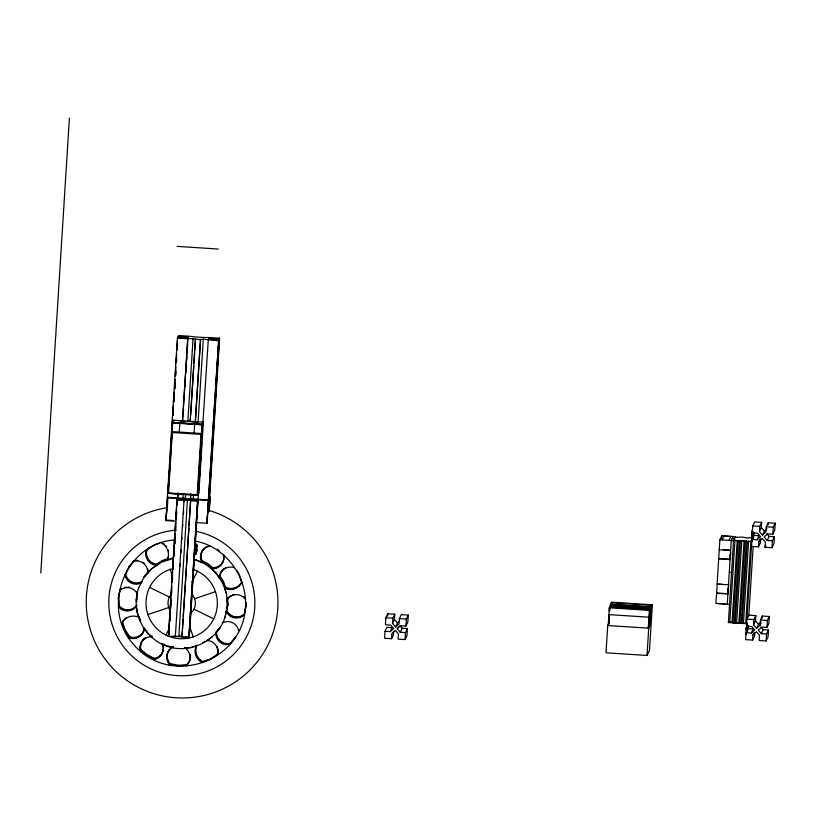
<?xml version="1.0" encoding="UTF-8"?>
<svg xmlns="http://www.w3.org/2000/svg" width="816" height="816" viewBox="0 0 816 816"><rect width="100%" height="100%" fill="white"/><g stroke="black" fill="none" stroke-linecap="round" stroke-linejoin="round"><path stroke-width="1.22" d="M746.65 629.422L746.803 627.953M746.691 627.657L746.609 628.075M747.854 625.495L747.619 627.749L747.66 626.474M752.515 536.173L752.383 536.806L752.648 535.061M752.556 534.409L752.546 534.684M753.617 533.888L753.484 534.511L753.658 534.001M728.341 588.703C728.351 586.745 728.015 593.028 728.28 589.733M746.681 627.922C747.181 624.923 746.048 631.859 746.711 629.299M747.793 625.362L747.752 626.3M752.24 534.092L752.148 535.724M753.025 534.143L753.127 532.511M746.222 628.799L746.232 629.503M746.671 628.238L746.824 627.637M747.313 625.923L747.466 625.311M752.393 536.194L752.617 534.541M752.536 535L752.699 533.786L752.505 534.531M753.199 532.358L753.086 534.021M753.494 533.899L753.647 532.389M753.647 533.297L753.678 533.766M730.391 554.982C730.238 558.868 730.636 550.933 730.473 554.809M746.11 628.738C745.946 632.614 746.344 624.679 746.191 628.565M751.975 535.49C751.781 539.417 752.474 530.42 752.087 535.561M752.668 534.715L752.383 536.459L752.587 534.878M747.446 625.637L747.303 627.433L747.385 626.678M747.803 626.188L747.772 627.392M747.884 626.015L747.925 625.342L747.558 631.645M40.8 572.934L69.411 118.096M178.143 338.722L178.306 336.172L188.404 337.161L178.072 336.661L188.088 337.804L177.684 337.467L177.378 338.11L165.923 520.037L172.839 520.486M175.552 521.22L165.985 520.608L167.678 497.321L208.682 499.973L206.989 523.26L196.095 522.556M166.882 509.215L165.985 520.608M167.035 507.43L167.678 496.495M167.923 492.68L168.484 483.776M168.718 479.961L169.279 471.046M169.595 465.956L170.156 457.052M170.401 453.237L170.962 444.332M171.197 440.518L171.758 431.613M172.003 427.798L172.564 418.883M172.798 415.069L173.359 406.164M173.604 402.349L174.247 392.17M174.481 388.355L175.042 379.45M175.287 375.625L175.848 366.721M176.083 362.906L176.644 354.001M176.888 350.186L177.449 341.282M167.351 504.92L167.668 499.831M203.347 422.158L202.052 424.85L172.441 422.943L173.737 420.25L203.347 422.158L198.91 492.66L197.615 495.353L168.004 493.435L172.553 422.219M173.033 414.589L173.431 408.224M173.839 401.86L174.236 395.505M174.634 389.14L175.032 382.775M175.511 375.146L175.838 370.056M176.317 362.426L176.633 357.337M177.113 349.697L177.521 343.342M167.423 505.869L167.668 502.054M168.524 487.999L168.004 493.435M168.657 486.173L169.351 475.33M169.453 473.474L170.177 462.05M170.258 460.428L170.972 449.147M171.136 446.811L171.758 436.621M171.931 434.112L172.645 422.504L202.256 424.422L197.747 495.098L195.279 494.935M173.114 415.538L173.431 410.448M173.992 401.543L174.226 397.729M174.787 388.824L175.032 384.999M175.593 376.094L175.828 372.28M176.47 362.1L176.633 359.56M177.276 349.381L177.511 345.566M179.275 432.511L179.846 423.412M182.356 631.747L182.039 636.806L168.351 636.256L176.939 499.81L185.752 499.718L177.347 498.953L176.95 505.277M168.647 634.562L170.156 610.552M170.309 608.022L170.952 597.914M171.105 595.394L171.748 585.286M171.901 582.757L172.615 571.384M172.778 568.864L173.41 558.756M173.573 556.226L174.206 546.118M174.369 543.589L175.001 533.48M175.165 530.961L176.674 506.95M176.827 504.421L177.154 499.372M168.841 634.144L169.32 626.566M169.636 621.506L170.116 613.928M170.432 608.879L170.993 600.035M171.309 594.976L171.788 587.398M172.105 582.349L172.574 574.76M172.9 569.711L173.369 562.132M173.767 555.808L174.247 548.23M174.481 544.445L175.042 535.602M175.358 530.543L175.838 522.964M176.154 517.905L176.633 510.326M168.973 634.97L169.289 629.921M169.85 621.068L170.167 616.019M170.646 608.44L170.962 603.381M171.442 595.802L171.758 590.753M172.309 581.91L172.553 578.116M173.104 569.272L173.42 564.223M173.9 556.634L174.216 551.585M174.695 544.007L175.012 538.948M175.491 531.369L175.807 526.32M176.368 517.466L176.684 512.417M177.164 504.839L177.48 499.78M177.541 499.076L177.939 492.711M182.427 421.464L187.782 338.446L195.473 338.946L194.749 350.39M177.694 498.749L178.01 493.66M182.58 421.148L187.782 338.446M183.447 411.59L183.61 409.051M184.253 398.871L184.406 396.331M185.048 386.152L185.212 383.602M185.926 372.157L186.089 369.607M186.65 360.703L186.895 356.888M187.527 346.708L187.69 344.168M182.978 498.76L183.294 493.67M187.853 421.158L193.066 338.456M175.328 636.715L184.069 499.933L190.628 500.351L181.886 637.133L188.853 637.582L197.645 500.698L189.241 499.943L198.064 499.841M180.163 566.263L180.316 563.734M181.03 552.361L181.193 549.841M181.825 539.733L181.988 537.203M182.621 527.095L182.784 524.566M183.416 514.457L183.651 510.673M184.212 501.83L184.528 498.974M185.232 499.576L185.548 494.486M190.108 421.964L195.473 338.946M185.385 499.249L185.62 495.434M190.261 421.637L190.505 417.823M190.669 415.283L193.79 365.66M193.943 363.12L194.585 352.94M178.857 636.388L187.445 499.933M194.075 433.469L194.647 424.371M190.434 498.627L190.75 493.537M195.238 422.29L200.44 339.599L203.306 339.119L208.284 339.772L202.766 425.34M190.505 499.576L190.832 494.496M195.391 421.974L200.593 339.272M182.519 629.228L183.151 619.12M183.314 616.59L188.884 528.146M189.037 525.626L190.546 501.616M193.229 499.423L193.545 494.333M198.104 421.811L203.306 339.119M197.615 495.353L202.052 424.85M188.853 637.582L197.645 500.698M197.849 500.279L189.261 636.735L198.523 492.762M198.727 488.376L199.124 482.052M199.522 475.728L199.92 469.404M200.318 463.07L200.716 456.746M201.113 450.422L201.511 444.098M201.991 436.499L202.307 431.44M198.686 490.222L199.165 482.593M199.481 477.503L199.961 469.863M200.359 463.508L200.767 457.144M201.164 450.779L201.644 443.149M201.96 438.059L202.368 431.695M196.166 554.299L196.799 544.19M207.407 515.059L206.927 522.689L207.244 522.046M207.652 511.244L218.688 340.109L208.59 339.13L218.923 339.629L208.906 338.487L219.31 338.824L219.616 338.181L209.365 337.518C202.501 337.538 195.391 337.09 188.863 336.192L178.612 335.529L178.306 336.172M218.688 340.109L206.989 523.26M208.111 511.387L218.923 339.629M208.264 511.061L219.076 339.303M208.417 511.846L219.31 338.824M208.733 511.204L219.616 338.181M209.039 511.285L210.181 496.842L209.304 510.745M384.999 631.288L390.232 631.625L392.159 627.616L386.937 627.269L384.999 631.288L384.56 638.245L391.537 638.693L393.465 634.685L393.659 631.553M399.901 625.648L402.206 628.259L407.429 628.595L405.501 632.614L400.279 632.267L397.198 628.789L400.687 625.719L405.919 626.056L407.847 622.047L408.286 615.091L401.309 614.642L399.381 618.65L399.055 623.873L395.566 626.933L392.496 623.444L394.424 619.436L394.75 614.213L387.784 613.765L385.856 617.773L385.417 624.74L390.64 625.076L393.72 628.565L390.232 631.625M387.641 616.08L387.784 613.765M391.537 638.693L391.864 633.471L395.352 630.411L398.422 633.899L398.096 639.122L405.062 639.571L407 635.562L407.429 628.595M392.496 623.444L392.822 618.222L394.75 614.213M405.062 639.571L405.501 632.614M405.919 626.056L406.358 619.099L408.286 615.091M609.256 622.547L607.726 625.525L606.013 652.81L647.017 655.462L649.495 650.301L652.361 604.819L611.357 602.167L610.103 606.89M608.206 625.525L609.317 607.787L610.684 604.952L650.77 607.543L649.658 625.28L648.292 628.116L649.403 610.378L650.77 607.543M608.573 623.965L609.113 615.386M609.419 610.49L609.572 608.042M608.624 623.842L609.175 614.683M609.419 610.878L609.654 607.073L649.75 609.664L648.628 627.402M609.144 619.579L608.879 624.107L609.226 623.393M609.685 611.011L610.001 606.37L650.087 608.96L648.975 626.698M647.017 655.462L648.73 628.167L650.107 625.311L651.26 607.114L652.361 604.819M649.006 625.841L650.005 609.919M649.312 625.984L650.434 608.246L610.337 605.656M722.344 584.246L717.284 583.919L715.867 603.452L729.535 604.34M716.499 593.446L728.096 593.752L728.668 584.654L717.07 584.348L719.243 549.78L730.636 550.525M719.243 549.78L719.875 539.774L721.803 535.765L735.471 536.653L736.338 537.295L742.305 537.091L747.731 538.03L749.139 537.53L752.281 538.325M721.65 538.264L721.803 535.765M727.26 604.187L731.269 540.518L733.196 536.5M718.672 558.878L730.065 559.613L730.697 552.361M746.895 623.138L746.181 634.511L746.895 623.138L746.62 623.71L728.392 622.537L733.543 540.661L735.471 536.653M728.392 622.537L729.81 622.037L734.961 540.161L738.103 540.957L746.344 540.896L747.211 541.549L750.904 541.192L751.771 541.834M746.62 623.71L743.478 622.914L739.786 623.271L738.919 622.618L732.952 622.822L732.085 622.18L737.236 540.304M732.952 622.822L738.103 540.957M734.359 622.322L739.51 540.457M735.226 622.975L740.377 541.1M736.644 622.475L741.795 540.6M738.919 622.618L744.07 540.753M739.786 623.271L744.937 541.396M741.193 622.771L746.344 540.896M742.06 623.414L747.211 541.549M743.478 622.914L748.629 541.049M745.753 623.067L750.904 541.192M746.048 632.665L751.281 633.012L753.209 628.993L747.986 628.657L746.048 632.665L745.62 639.632L752.587 640.081L754.514 636.072L754.708 632.941M751.924 539.427L757.146 539.764L759.074 535.755L753.851 535.418L751.924 539.427L746.467 626.117L751.689 626.453L754.769 629.942L751.281 633.012M766.816 533.786L769.121 536.408L774.353 536.744L772.426 540.753L767.193 540.416L764.123 536.928L767.601 533.868L772.834 534.205L774.761 530.196L775.2 523.229L768.233 522.781L766.295 526.789L765.969 532.012L762.481 535.072L759.41 531.593L761.338 527.575L761.665 522.362L754.698 521.903L752.77 525.922L752.332 532.879L757.564 533.215L760.634 536.704L757.146 539.764M752.128 539.998L752.301 529.87L752.046 541.263M747.262 629.085L747.415 626.555M753.821 532.083L753.423 538.397L753.698 537.826M748.782 615.917L753.148 546.649M752.587 640.081L752.913 634.858L753.882 632.859M761.073 623.251L760.104 625.25L756.616 628.32L753.545 624.832L753.872 619.609L755.8 615.601L748.833 615.152L746.905 619.16L753.872 619.609M751.485 546.383L758.452 546.842L758.778 541.62L759.747 539.611M759.41 531.593L759.737 526.371L761.665 522.362M753.545 624.832L755.473 620.823L755.8 615.601M760.645 538.652L760.379 542.824L758.452 546.842M760.104 625.25L760.43 620.038L762.368 616.019L769.335 616.478L768.896 623.434L766.969 627.443L761.736 627.106L758.248 630.166L761.328 633.655L766.55 633.991L768.488 629.983L763.256 629.646L760.951 627.035M774.353 536.744L773.915 543.701L771.987 547.709L765.01 547.261L765.337 542.038L762.266 538.56L758.778 541.62M762.236 618.11L762.368 616.019M768.101 524.872L768.233 522.781M752.913 634.858L756.401 631.798L759.472 635.287L759.145 640.499L766.112 640.958L766.55 633.991M766.969 627.443L767.407 620.486L769.335 616.478M771.987 547.709L772.426 540.753M772.834 534.205L773.272 527.248L775.2 523.229M768.488 629.983L768.05 636.939L766.112 640.958M746.722 628.126L746.599 629.289M747.272 626.627L747.395 625.464M753.688 532.593L753.566 533.756M751.995 535.133L752.107 534.184M753.576 532.542L753.545 534.052M746.762 628.667L746.569 629.585M747.405 626.341L747.16 627.718L747.283 625.454M752.474 534.827L752.638 534.245M747.742 625.484L747.65 627.524M244.698 612.806L246.065 605.809L245.514 606.951C242.658 662.47 170.085 686.95 133.936 644.895C100.001 608.461 125.001 542.711 175.134 539.947M118.116 598.72L120.268 589.417L119.717 590.56A11.179 11.159 25.7 0 1 137.404 594.058L137.261 594.344M226.777 610.47A11.179 11.159 25.7 0 0 244.463 613.969L243.913 615.111A11.179 11.159 25.7 0 1 226.226 611.612C222.35 638.081 192.086 655.146 167.117 646.292C143.861 638.602 130.336 611.368 138.547 588.224M137.445 594.65L136.69 601.698M224.941 617.743L227.236 606.064L226.562 593.905L224.635 588.305A12.75 12.719 25.7 0 0 241.689 582.502L239.261 574.025M226.828 600.127L227.654 598.414L228.062 604.35L226.093 611.908M193.076 569.374A35.71 35.629 25.7 0 1 193.219 636.868A35.69 35.598 25.7 0 1 165.974 635.103L165.954 635.093A35.71 35.629 25.7 0 1 147.9 614.591A35.69 35.598 25.7 0 1 149.624 587.387L149.634 587.367A35.71 35.629 25.7 0 1 173.482 568.415M213.721 618.885L193.973 609.164M208.284 339.772L218.382 340.751M172.635 422.933L173.696 420.73M174.175 420.301L173.114 422.504L201.817 424.361L202.878 422.158M172.074 431.603L201.685 433.52M202.246 424.85L203.306 422.637M118.667 597.577L119.228 605.88L118.677 607.022A11.179 11.159 25.7 0 0 136.66 605.829L136.527 606.115M152.725 545.792L146.533 550.31A11.179 11.159 25.7 0 0 156.59 565.274L151.623 568.599L147.706 573.067A11.179 11.159 25.7 0 0 134.12 561.214M123.318 620.578A12.75 12.719 25.7 0 0 122.492 622.027L121.941 623.169A12.75 12.719 25.7 0 1 138.985 617.375L137.068 611.765L136.823 608.206M141.035 583.175L141.862 581.451M147.574 573.352L147.982 572.495A11.179 11.159 25.7 0 0 147.737 569.027M184.069 499.933L176.939 499.81M136.119 600.178L136.813 598.75M156.458 565.559L157.284 563.836L162.2 560.541L167.861 558.613L167.035 560.337M191.087 499.392L184.375 499.3M197.38 494.863L198.441 492.66M197.87 494.435L198.931 492.232M138.853 617.661L139.261 616.794M144.585 628.534A11.179 11.159 25.7 0 1 129.826 636.817L129.275 637.959A11.179 11.159 25.7 0 0 144.238 627.953L147.574 632.92L151.929 637.123M144.503 638.245A11.179 11.159 25.7 0 0 140.77 649.23L140.219 650.383A11.179 11.159 25.7 0 1 152.072 636.837M163.618 649.006A11.179 11.159 25.7 0 1 154.53 658.39L153.979 659.532A11.179 11.159 25.7 0 0 161.905 643.385L167.26 646.007L173.104 647.17A11.179 11.159 25.7 0 0 169.636 664.816L170.187 663.673A11.179 11.159 25.7 0 1 169.595 649.25M201.583 562.581L202.409 560.857L207.764 563.489L212.252 567.406L211.426 569.129M172.972 647.455L173.38 646.588A11.179 11.159 25.7 0 0 171.87 647.455M184.763 648.21L185.171 647.353M219.259 578.014L220.085 576.29L223.39 581.216L225.328 586.867L224.502 588.591M177.817 666.437L178.367 665.295L186.68 664.744A11.179 11.159 25.7 0 0 190.597 657.196M186.68 664.744L186.13 665.887A11.179 11.159 25.7 0 0 184.895 647.924L190.842 647.537L195.33 646.007M196.319 645.915L196.727 645.048A12.75 12.719 25.7 0 0 202.572 662.092L210.477 659.399L217.372 654.789L217.097 655.36A11.179 11.159 25.7 0 0 207.04 640.407L206.897 640.693M227.236 606.064L228.062 604.35M215.781 632.89L220.524 626.698M218.219 649.067A11.179 11.159 25.7 0 1 217.648 654.218L210.752 658.828L202.847 661.521L202.297 662.663A12.75 12.719 25.7 0 1 196.452 645.629M222.319 623.077L222.737 622.22M235.538 637.051L229.51 644.456A11.179 11.159 25.7 0 1 215.924 632.604M395.566 626.933L397.494 622.924L399.238 621.394M397.198 628.789L398.167 626.78M400.279 632.267L402.206 628.259M609.287 608.634L609.909 607.328M610.307 606.512L610.592 605.911M649.383 611.225L650.689 608.501M648.373 627.147L649.689 624.424M722.221 539.784L724.016 536.061L730.85 536.5L729.055 540.223M762.481 535.072L764.419 531.063L767.03 528.768M767.193 540.416L769.121 536.408M765.01 547.261L765.979 545.251M756.616 628.32L758.554 624.301L761.165 622.006M761.328 633.655L763.256 629.646M138.414 588.509L144.483 576.116L148.4 571.639M165.974 635.103L169.208 628.534M192.005 582.094L197.401 571.159M133.895 560.959L129.203 566.324L125.256 574.362A11.179 11.159 25.7 0 0 141.443 582.308M128.918 566.906L134.395 560.643M144.065 576.973L147.982 572.495M143.657 577.83L151.49 568.885L161.374 562.265L172.645 558.43M220.116 627.555L216.199 632.033A11.179 11.159 25.7 0 0 229.786 643.885L235.263 637.633M149.053 547.852L147.084 549.168A11.179 11.159 25.7 0 0 157.141 564.121M202.388 643.13L204.357 641.804M208.029 639.744L212.007 637.082M734.961 540.161L733.543 540.661L719.875 539.774M153.775 545.098L159.375 543.201M172.788 558.144L167.178 560.051A12.75 12.719 25.7 0 0 161.333 543.017M147.9 614.591L168.718 607.532M194.636 598.72L215.455 591.661M173.788 636.164L177.174 636.164M178.969 636.164L182.345 636.174M182.906 636.398L180.652 636.388L182.774 636.674M177.184 246.381L218.188 249.033M177.378 338.11L187.629 338.773M195.31 339.262L200.44 339.599M180.407 421.138L185.395 421.454M191.638 421.862L197.87 422.26M172.564 422.678L202.174 424.595M752.77 525.922L759.737 526.371M766.295 526.789L773.272 527.248M169.361 493.262L178 493.823M181.703 494.057L191.576 494.7M167.413 497.862L208.417 500.514M190.465 500.687L197.441 501.136M732.227 538.509L734.512 538.652M723.251 549.596L729.575 550.004M718.886 558.45L730.269 559.184M729.259 572.353L731.544 572.495M716.703 593.018L728.096 593.752M718.223 603.463L725.047 603.901M610.256 604.462L651.26 607.114M609.317 607.787L649.403 610.378M760.43 620.038L767.407 620.486M729.81 622.037L732.085 622.18M608.889 614.611L648.975 617.202M607.726 625.525L648.73 628.167M385.856 617.773L392.822 618.222M399.381 618.65L406.358 619.099M184.885 636.878L189.067 637.143M195.157 541.09C225.42 546.332 247.35 576.677 245.514 606.951M194.035 559.205L201.725 562.295A11.179 11.159 25.7 0 1 209.651 546.149L209.926 545.567A11.179 11.159 25.7 0 0 208.233 546.006M193.892 559.49C210.222 563.662 222.788 577.901 226.42 594.191M170.187 663.673L178.367 665.295M149.624 587.387L169.381 597.088M154.53 658.39L147.053 654.707L140.77 649.23M217.403 549.25L219.198 550.81M761.338 527.575L764.419 531.063M755.473 620.823L758.554 624.301M394.424 619.436L397.494 622.924M236.609 570.088L238.598 573.046M129.826 636.817L125.195 629.921L122.492 622.027M139.648 617.916L140.801 621.282M170.136 569.374L172.502 576.31M189.669 626.474L193.219 636.868M245.83 602.249L245.983 604.625M245.473 601.637L245.789 606.38L244.188 614.54A11.179 11.159 25.7 0 1 226.501 611.041L227.644 605.207L227.246 599.27A11.179 11.159 25.7 0 1 230.969 595.66M207.886 510.133A95.9 95.676 25.7 0 1 258.295 660.481A95.9 95.676 25.7 0 1 99.848 651.28A95.9 95.676 25.7 0 1 166.811 507.746M195.238 531.175A73.073 72.889 25.7 0 1 241.21 645.395A73.073 72.889 25.7 0 1 118.187 638.53A73.073 72.889 25.7 0 1 176.205 530.114M202.276 561.143A11.179 11.159 25.7 0 1 204.133 548.219M203.857 548.791A11.179 11.159 25.7 0 0 202.001 561.724L207.346 564.346L211.834 568.262A11.179 11.159 25.7 0 0 223.054 561.561M205.163 547.638A11.179 11.159 25.7 0 1 206.642 546.7M141.168 582.889A11.179 11.159 25.7 0 1 124.981 574.933L125.531 573.791A11.179 11.159 25.7 0 0 141.719 581.737M146.809 549.739A11.179 11.159 25.7 0 0 156.866 564.692L161.792 561.408L167.453 559.48A12.75 12.719 25.7 0 0 168.514 556.328M174.338 552.463A11.179 11.159 25.7 0 1 173.869 545.608M174.42 543.956A11.179 11.159 25.7 0 1 175.226 542.416M223.89 559.337A11.179 11.159 25.7 0 1 212.109 567.691M223.615 559.909A11.179 11.159 25.7 0 0 223.686 554.727L223.411 555.298A11.179 11.159 25.7 0 1 211.558 568.834L216.056 572.761L219.392 577.728A11.179 11.159 25.7 0 1 234.355 567.712M163.057 543.272A12.75 12.719 25.7 0 1 164.383 544.282M165.566 545.455A12.75 12.719 25.7 0 1 166.586 546.781M168.065 549.76A12.75 12.719 25.7 0 1 168.504 551.361M241.964 581.93A12.75 12.719 25.7 0 1 224.92 587.734L222.972 582.073L219.667 577.147A11.179 11.159 25.7 0 1 226.124 567.508M232.529 594.895A11.179 11.159 25.7 0 1 234.192 594.374M243.994 596.843A11.179 11.159 25.7 0 1 245.228 598.077L244.953 598.648A11.179 11.159 25.7 0 0 226.97 599.842M121.36 588.917A11.179 11.159 25.7 0 0 119.993 589.988L118.391 598.148L118.952 606.451A11.179 11.159 25.7 0 0 136.935 605.258M124.522 587.469A11.179 11.159 25.7 0 1 126.235 587.132M127.979 587.061A11.179 11.159 25.7 0 1 129.713 587.265M136.813 591.967A11.179 11.159 25.7 0 1 137.68 593.487M168.361 557.369A12.75 12.719 25.7 0 1 167.729 558.909M197.013 549.994A11.179 11.159 25.7 0 1 194.861 554.707M196.799 544.813A11.179 11.159 25.7 0 1 197.146 546.526M195.065 542.232A11.179 11.159 25.7 0 1 194.585 555.278M190.087 654.31A11.179 11.159 25.7 0 1 186.405 665.315L178.092 665.866L169.912 664.244A11.179 11.159 25.7 0 1 170.503 648.536M216.985 646.292A11.179 11.159 25.7 0 1 217.597 647.924M217.943 649.638A11.179 11.159 25.7 0 1 217.831 653.106M202.847 661.521A12.75 12.719 25.7 0 1 196.37 646.017M230.061 643.314A11.179 11.159 25.7 0 1 216.475 631.462M145.646 637.806A11.179 11.159 25.7 0 0 140.495 649.801L146.778 655.289L154.255 658.961A11.179 11.159 25.7 0 0 162.323 652.892M150.593 636.245A11.179 11.159 25.7 0 1 152.347 636.266M144.31 629.105A11.179 11.159 25.7 0 1 129.55 637.388L124.919 630.503L122.216 622.598A12.75 12.719 25.7 0 1 126.551 617.641M163.302 646.099A11.179 11.159 25.7 0 1 162.965 651.28M136.129 560.398A11.179 11.159 25.7 0 1 137.873 560.429M142.79 562.102A11.179 11.159 25.7 0 1 144.187 563.142M222.462 622.792A11.179 11.159 25.7 0 1 238.649 630.737M136.17 606.074A11.179 11.159 25.7 0 1 119.228 605.88M170.779 647.965A11.179 11.159 25.7 0 1 172.145 646.874M196.819 551.096A11.179 11.159 25.7 0 1 195.136 554.135M241.414 582.797A12.75 12.719 25.7 0 1 225.196 587.153M219.943 576.575A11.179 11.159 25.7 0 1 223.513 568.864M191.546 593.66A13.699 13.668 25.7 0 1 190.271 613.785M170.309 610.735A13.699 13.668 25.7 0 1 171.36 594.119M227.521 598.699A11.179 11.159 25.7 0 1 228.562 597.302M172.298 432.521L168.494 493.017L197.197 494.863L201.001 434.377L172.298 432.521M611.969 602.861L611.194 604.462L650.372 606.992L651.148 605.39L611.969 602.861"/></g></svg>
